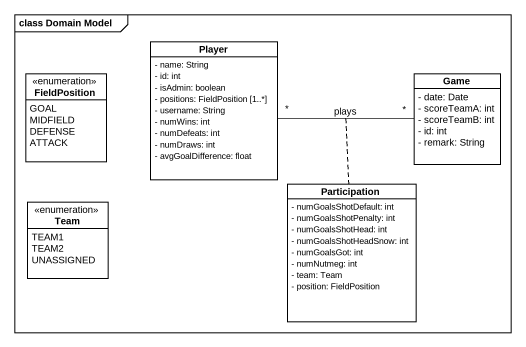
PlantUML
@startuml
mainframe class Domain Model
hide circle
hide empty members
skinparam classAttributeIconSize 0
enum FieldPosition {
  GOAL
  MIDFIELD
  DEFENSE
  ATTACK
}
class Player {
  - name: String
  - id: int
  - isAdmin: boolean
  - positions: FieldPosition [1..*]
  - username: String
  - numWins: int
  - numDefeats: int
  - numDraws: int
  - avgGoalDifference: float
}
class Game {
  - date: Date
  - scoreTeamA: int
  - scoreTeamB: int
  - id: int
  - remark: String
}
class Participation {
  - numGoalsShotDefault: int
  - numGoalsShotPenalty: int
  - numGoalsShotHead: int
  - numGoalsShotHeadSnow: int
  - numGoalsGot: int
  - numNutmeg: int
  - team: Team
  - position: FieldPosition
}
enum Team {
  TEAM1
  TEAM2
  UNASSIGNED
}
Player "*" -right- "*" Game : plays
(Player, Game) .. Participation
@enduml
